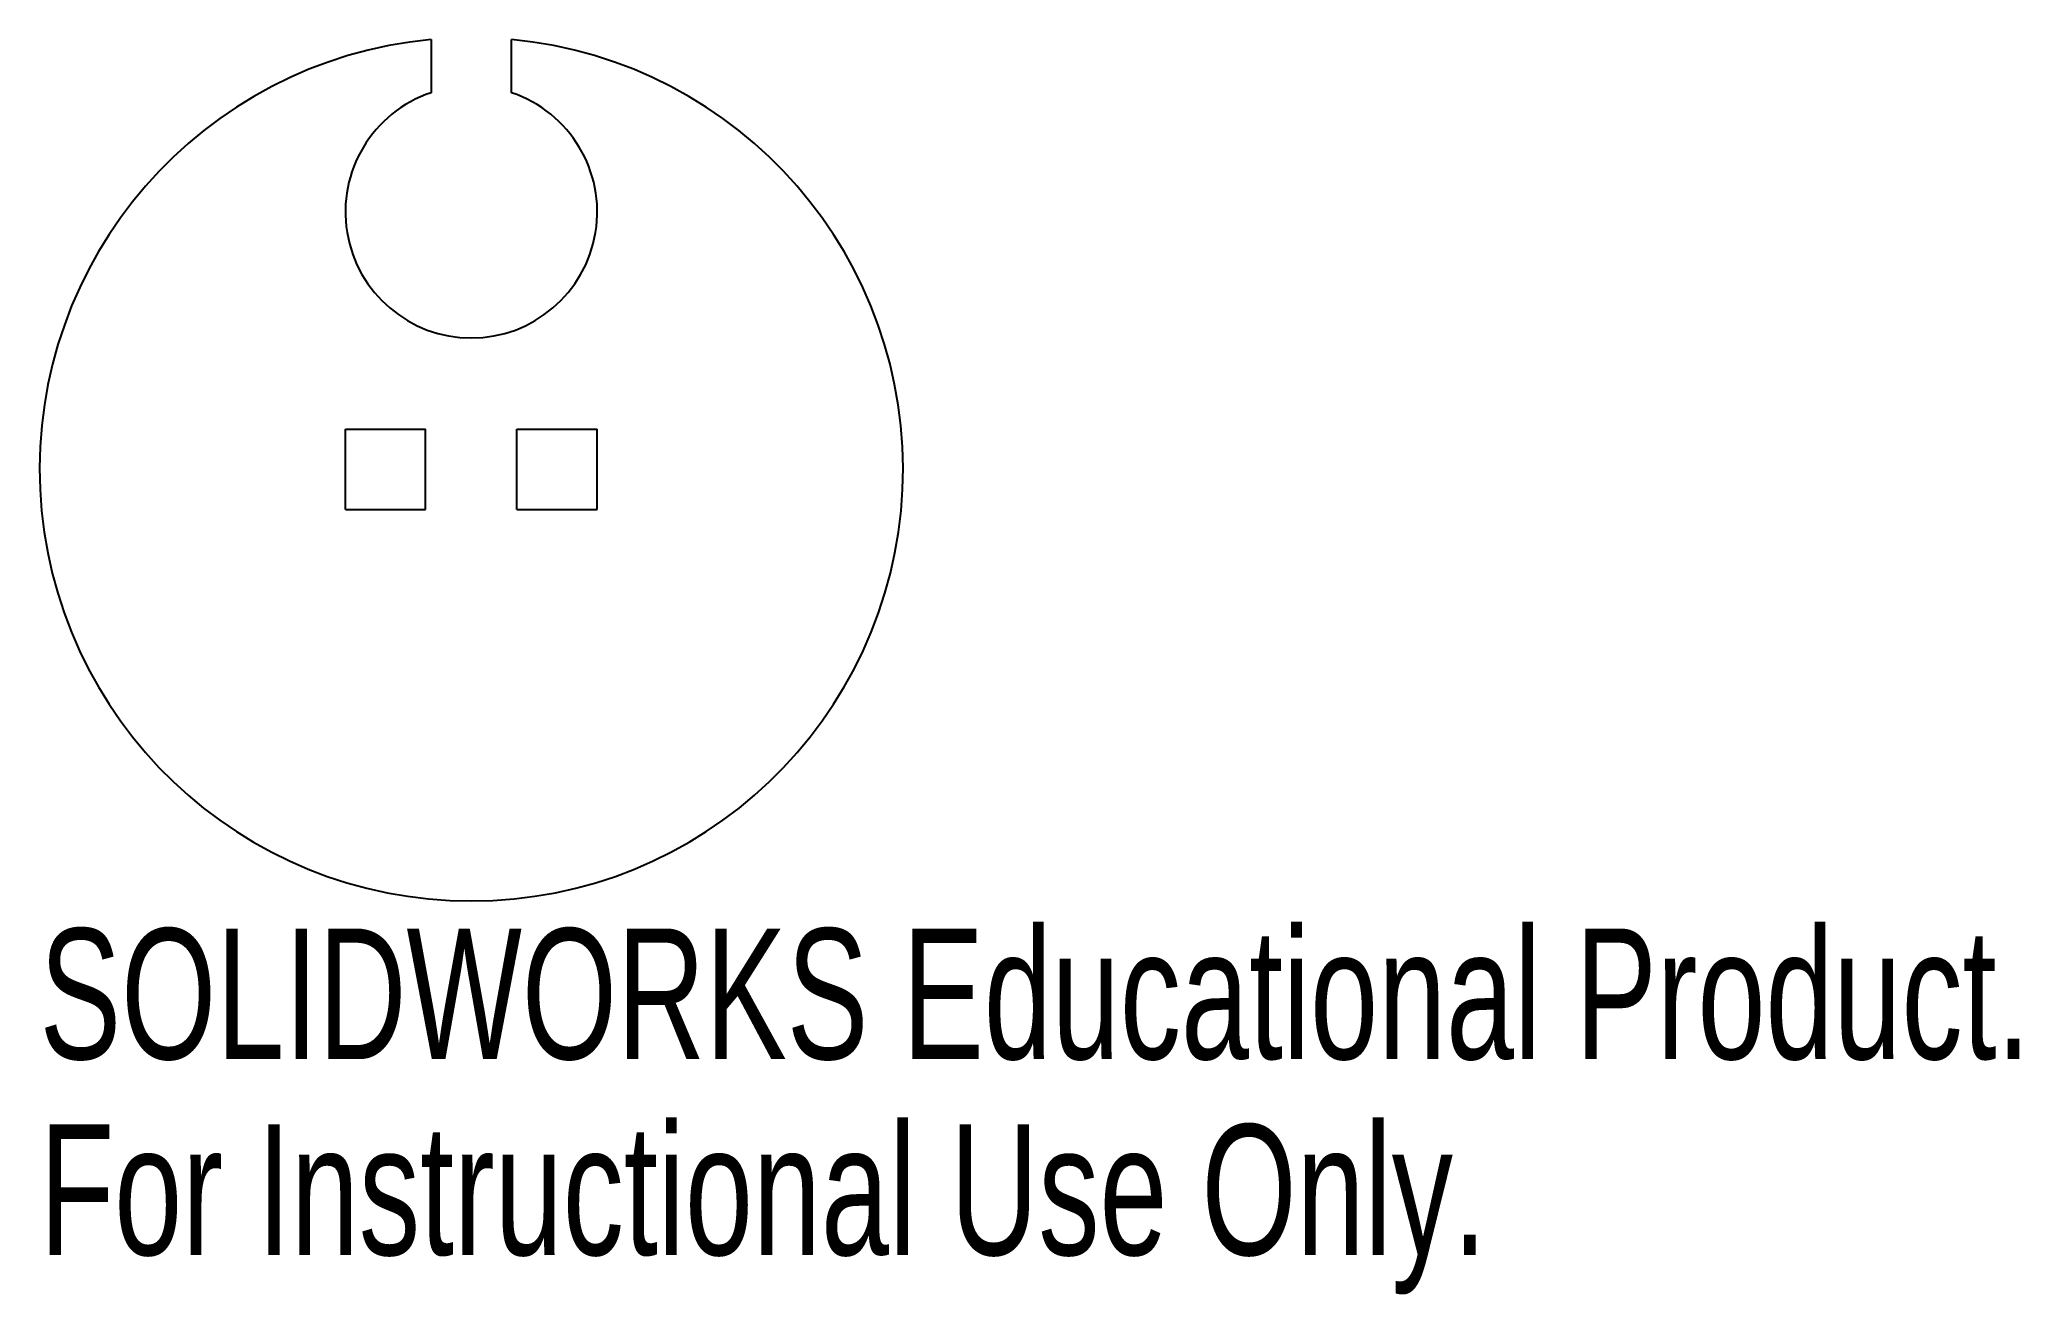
# Model space of a CAD drawing. Header units: inches. Extents: x -0.63 to 2.26, y -1.2 to 0.63.
import ezdxf

# ---------------------------------------------------------------- set-up
doc = ezdxf.new("R2010")
doc.units = ezdxf.units.IN
doc.header["$MEASUREMENT"] = 0
doc.styles.add('SLDTEXTSTYLE0', font='TXT', dxfattribs={"width": 0.7})

msp = doc.modelspace()

# ---------------------------------------------------------------- linework, layer by layer
at = {"color": 7, "linetype": 'Continuous', "lineweight": 25}
for p, q in [((-0.0585, 0.6263), (-0.0585, 0.5489)), ((0.0585, 0.5489), (0.0585, 0.6263)), ((-0.1835, 0.0585), (-0.0665, 0.0585)), ((-0.1835, -0.0585), (-0.1835, 0.0585)), ((-0.0665, -0.0585), (-0.0665, 0.0585)), ((0.0665, 0.0585), (0.1835, 0.0585)), ((0.0665, -0.0585), (0.0665, 0.0585)), ((0.1835, -0.0585), (0.1835, 0.0585)), ((-0.1835, -0.0585), (-0.0665, -0.0585)), ((0.0665, -0.0585), (0.1835, -0.0585))]:
    msp.add_line(p, q, dxfattribs=at)
for centre, radius, start, end in [((0, 0), 0.629, 95.3365, 84.6635), ((0, 0.375), 0.1835, 108.5904, 71.4096)]:
    msp.add_arc(centre, radius, start, end, dxfattribs=at)

# ---------------------------------------------------------------- texts
at = {"color": 7, "linetype": 'Continuous', "char_height": 0.1903, "attachment_point": 1, "style": 'SLDTEXTSTYLE0'}
for s, insert in [('SOLIDWORKS Educational Product.', (-0.629, -0.6691)), ('For Instructional Use Only.', (-0.629, -0.9546))]:
    msp.add_mtext(s, dxfattribs=dict(at, insert=insert))

doc.saveas('drawing.dxf')
